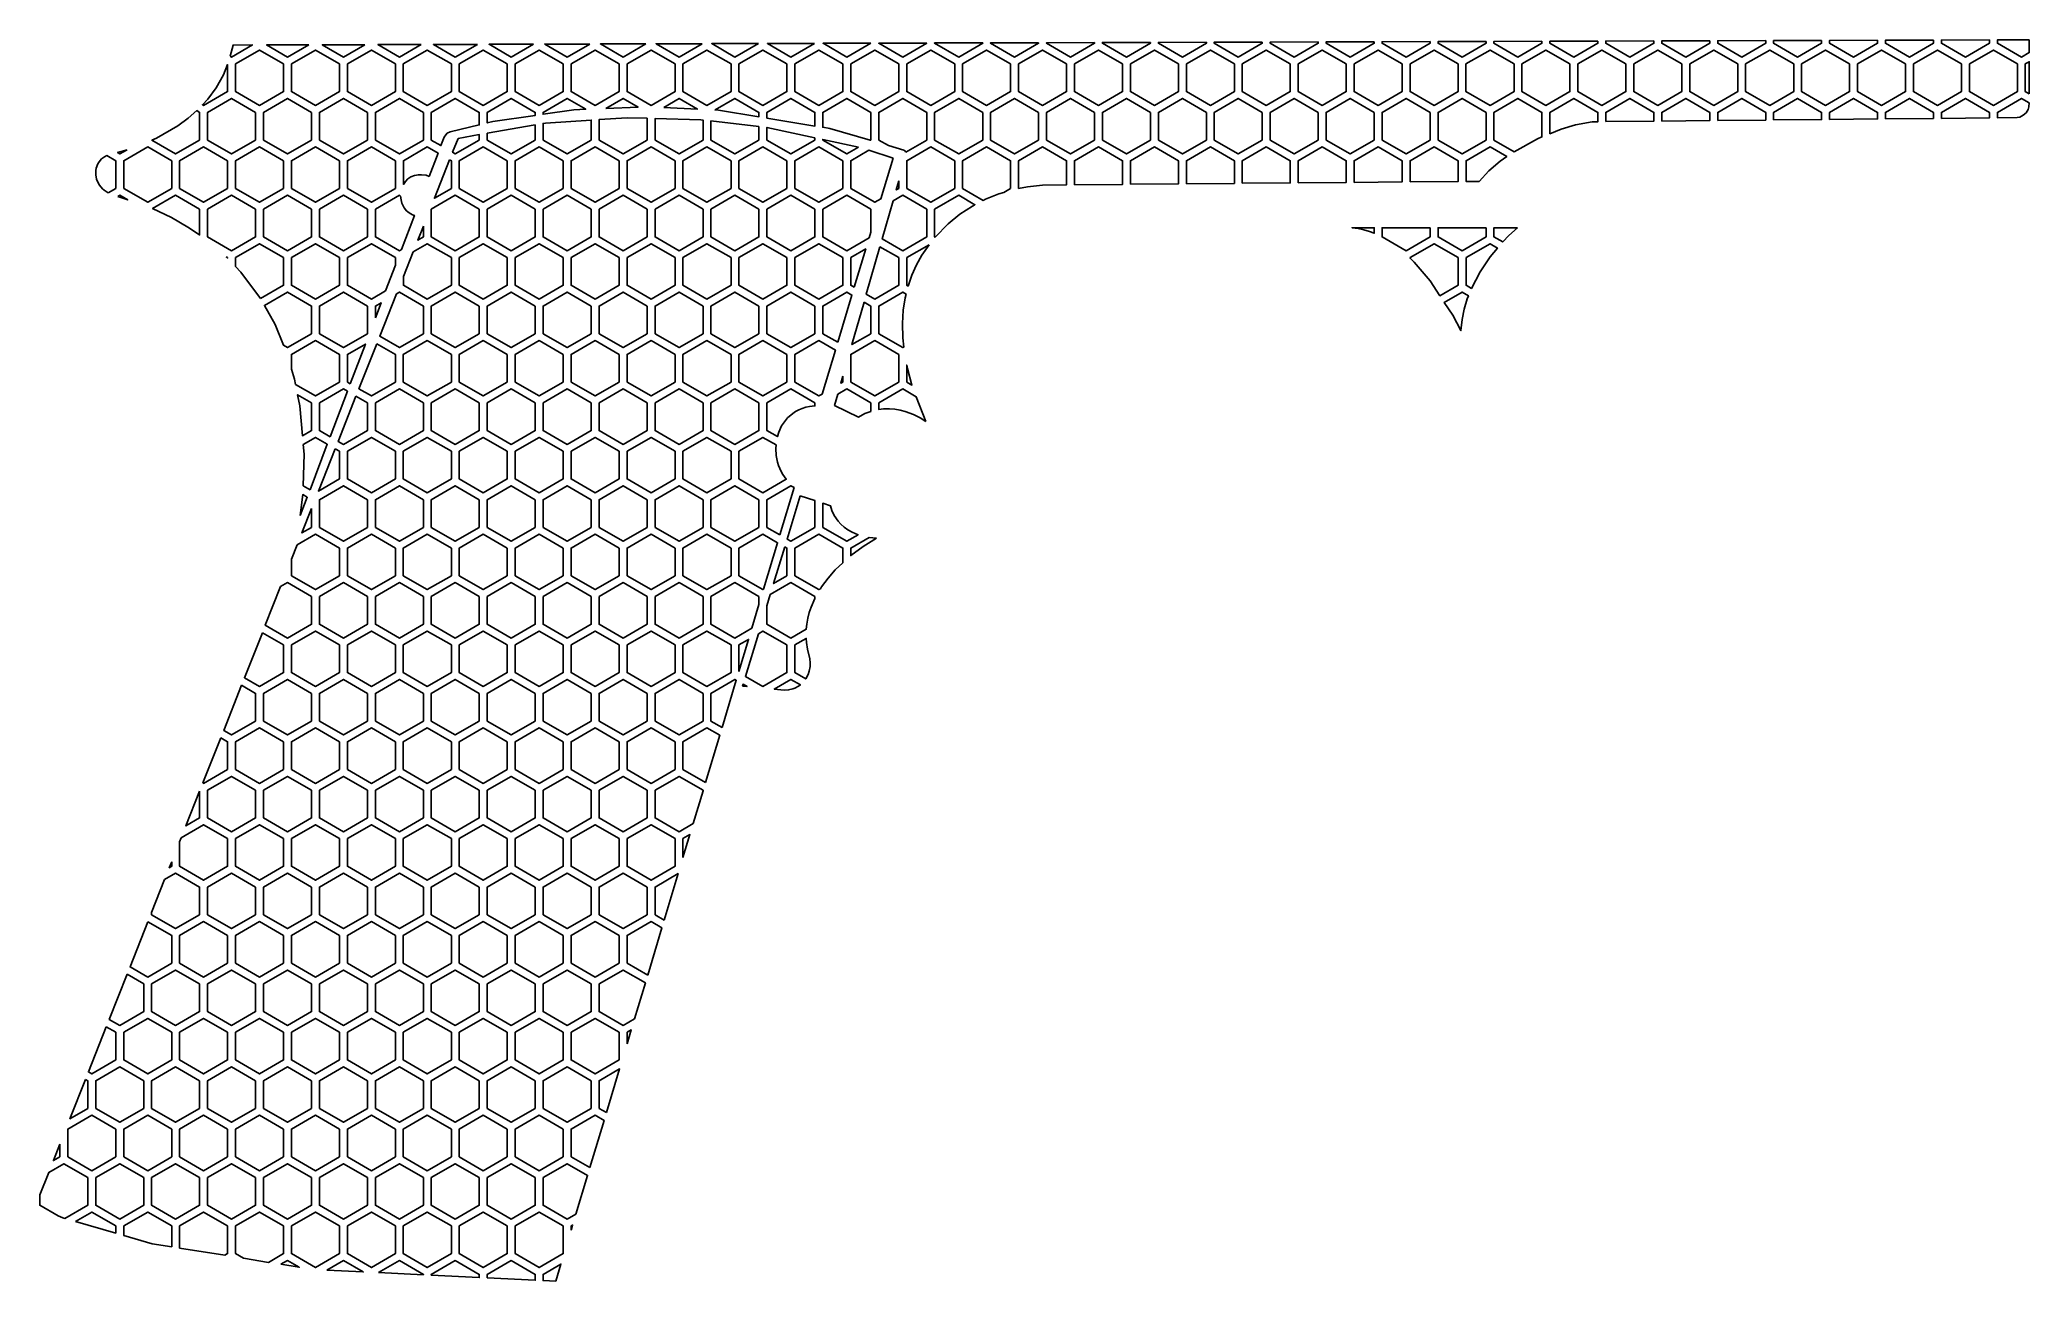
# Model space of a CAD drawing. Header units: millimetres. Extents: x 165 to 290, y -157 to -78.
import ezdxf

# ---------------------------------------------------------------- set-up
doc = ezdxf.new("R2010")
doc.units = ezdxf.units.MM

# ---------------------------------------------------------------- blocks, each defined once
blk = doc.blocks.new('HEX')
blk.add_lwpolyline([(1.516, 0.875), (0, 1.75), (-1.516, 0.875), (-1.516, -0.875), (0, -1.75), (1.516, -0.875)], close=True)

msp = doc.modelspace()

# ---------------------------------------------------------------- linework, layer by layer
for points in [[(176.91, -79.486), (177.088, -78.776), (178.311, -78.772), (176.993, -79.534), (176.91, -79.486)], [(181.86, -78.762), (180.524, -79.534), (179.201, -78.77), (181.86, -78.762)], [(185.41, -78.752), (184.055, -79.534), (182.714, -78.759), (185.41, -78.752)], [(188.959, -78.741), (187.586, -79.534), (186.227, -78.749), (188.959, -78.741)], [(192.508, -78.731), (191.117, -79.534), (189.74, -78.739), (192.508, -78.731)], [(196.057, -78.72), (194.648, -79.534), (193.253, -78.728), (196.057, -78.72)], [(199.606, -78.71), (198.179, -79.534), (196.766, -78.718), (199.606, -78.71)], [(203.156, -78.699), (201.71, -79.534), (200.279, -78.708), (203.156, -78.699)], [(206.705, -78.689), (205.241, -79.534), (203.793, -78.697), (206.705, -78.689)], [(210.254, -78.678), (208.772, -79.534), (207.306, -78.687), (210.254, -78.678)], [(213.803, -78.668), (212.303, -79.534), (210.819, -78.677), (213.803, -78.668)], [(217.35, -78.657), (215.835, -79.534), (214.332, -78.666), (217.35, -78.657)], [(220.881, -78.647), (220.881, -78.659), (219.366, -79.534), (217.85, -78.659), (220.881, -78.647)], [(224.412, -78.636), (224.412, -78.659), (222.897, -79.534), (221.381, -78.659), (221.381, -78.645), (224.412, -78.636)], [(227.943, -78.626), (227.943, -78.659), (226.428, -79.534), (224.912, -78.659), (224.912, -78.635), (227.943, -78.626)], [(231.474, -78.616), (231.474, -78.659), (229.959, -79.534), (228.443, -78.659), (228.443, -78.625), (231.474, -78.616)], [(235.006, -78.605), (235.006, -78.659), (233.49, -79.534), (231.974, -78.659), (231.974, -78.614), (235.006, -78.605)], [(238.537, -78.595), (238.537, -78.659), (237.021, -79.534), (235.506, -78.659), (235.506, -78.604), (238.537, -78.595)], [(242.068, -78.584), (242.068, -78.659), (240.552, -79.534), (239.037, -78.659), (239.037, -78.593), (242.068, -78.584)], [(245.599, -78.574), (245.599, -78.659), (244.083, -79.534), (242.568, -78.659), (242.568, -78.583), (245.599, -78.574)], [(249.13, -78.564), (249.13, -78.659), (247.614, -79.534), (246.099, -78.659), (246.099, -78.572), (249.13, -78.564)], [(252.661, -78.553), (252.661, -78.659), (251.145, -79.534), (249.63, -78.659), (249.63, -78.562), (252.661, -78.553)], [(256.192, -78.543), (256.192, -78.659), (254.677, -79.534), (253.161, -78.659), (253.161, -78.552), (256.192, -78.543)], [(259.723, -78.532), (259.723, -78.659), (258.208, -79.534), (256.692, -78.659), (256.692, -78.541), (259.723, -78.532)], [(263.254, -78.522), (263.254, -78.659), (261.739, -79.534), (260.223, -78.659), (260.223, -78.531), (263.254, -78.522)], [(266.785, -78.511), (266.785, -78.659), (265.27, -79.534), (263.754, -78.659), (263.754, -78.52), (266.785, -78.511)], [(270.316, -78.501), (270.316, -78.659), (268.801, -79.534), (267.285, -78.659), (267.285, -78.51), (270.316, -78.501)], [(273.848, -78.491), (273.848, -78.659), (272.332, -79.534), (270.816, -78.659), (270.816, -78.5), (273.848, -78.491)], [(277.379, -78.48), (277.379, -78.659), (275.863, -79.534), (274.348, -78.659), (274.348, -78.489), (277.379, -78.48)], [(280.91, -78.47), (280.91, -78.659), (279.394, -79.534), (277.879, -78.659), (277.879, -78.479), (280.91, -78.47)], [(284.441, -78.459), (284.441, -78.659), (282.925, -79.534), (281.41, -78.659), (281.41, -78.468), (284.441, -78.459)], [(287.972, -78.449), (287.972, -78.659), (286.456, -79.534), (284.941, -78.659), (284.941, -78.458), (287.972, -78.449)], [(290.484, -78.442), (290.483, -79.247), (289.987, -79.534), (288.472, -78.659), (288.472, -78.447), (290.484, -78.442)], [(175.485, -82.194), (176.021, -81.473), (176.478, -80.666), (176.743, -80.011), (176.743, -81.717), (175.227, -82.592), (175.154, -82.549), (175.485, -82.194)], [(290.481, -81.857), (290.237, -81.717), (290.237, -79.967), (290.483, -79.825), (290.481, -81.857)], [(190.785, -84.255), (190.611, -84.351), (190.451, -84.528), (190.411, -84.598), (190.21, -85.126), (189.601, -84.775), (189.601, -83.025), (191.117, -82.15), (192.632, -83.025), (192.632, -83.815), (190.785, -84.255)], [(193.477, -83.614), (193.132, -83.696), (193.132, -83.025), (194.648, -82.15), (196.164, -83.025), (196.164, -83.218), (193.477, -83.614)], [(198.595, -82.86), (196.664, -83.144), (196.664, -83.025), (198.179, -82.15), (199.355, -82.829), (198.595, -82.86)], [(200.624, -82.777), (201.71, -82.15), (202.652, -82.693), (200.624, -82.777)], [(204.272, -82.709), (205.241, -82.15), (206.4, -82.819), (204.272, -82.709)], [(207.737, -82.887), (207.515, -82.876), (208.772, -82.15), (210.288, -83.025), (210.288, -83.307), (207.737, -82.887)], [(210.788, -83.389), (210.788, -83.025), (212.303, -82.15), (213.819, -83.025), (213.819, -83.888), (210.788, -83.389)], [(214.77, -84.045), (214.319, -83.97), (214.319, -83.025), (215.835, -82.15), (217.35, -83.025), (217.35, -84.775), (217.319, -84.793), (214.77, -84.045)], [(219.56, -85.536), (219.498, -85.456), (219.433, -85.413), (218.462, -85.128), (217.85, -84.775), (217.85, -83.025), (219.366, -82.15), (220.881, -83.025), (220.881, -84.775), (219.56, -85.536)], [(259.441, -84.695), (257.964, -85.509), (256.692, -84.775), (256.692, -83.025), (258.208, -82.15), (259.723, -83.025), (259.723, -84.579), (259.441, -84.695)], [(262.895, -83.62), (261.844, -83.808), (260.939, -84.082), (260.223, -84.375), (260.223, -83.025), (261.739, -82.15), (263.254, -83.025), (263.254, -83.617), (262.895, -83.62)], [(263.754, -83.612), (263.754, -83.025), (265.27, -82.15), (266.785, -83.025), (266.785, -83.582), (263.754, -83.612)], [(267.285, -83.577), (267.285, -83.025), (268.801, -82.15), (270.316, -83.025), (270.316, -83.547), (267.285, -83.577)], [(270.816, -83.543), (270.816, -83.025), (272.332, -82.15), (273.848, -83.025), (273.848, -83.513), (270.816, -83.543)], [(274.348, -83.508), (274.348, -83.025), (275.863, -82.15), (277.379, -83.025), (277.379, -83.478), (274.348, -83.508)], [(277.879, -83.473), (277.879, -83.025), (279.394, -82.15), (280.91, -83.025), (280.91, -83.443), (277.879, -83.473)], [(281.41, -83.438), (281.41, -83.025), (282.925, -82.15), (284.441, -83.025), (284.441, -83.409), (281.41, -83.438)], [(284.941, -83.404), (284.941, -83.025), (286.456, -82.15), (287.972, -83.025), (287.972, -83.374), (284.941, -83.404)], [(290.467, -82.676), (290.418, -82.837), (290.291, -83.047), (290.11, -83.213), (289.887, -83.322), (289.721, -83.357), (288.472, -83.369), (288.472, -83.025), (289.987, -82.15), (290.48, -82.434), (290.467, -82.676)], [(172.262, -84.651), (173.589, -83.88), (174.251, -83.393), (174.792, -82.918), (174.977, -83.025), (174.977, -84.775), (173.461, -85.65), (171.96, -84.783), (172.262, -84.651)], [(196.164, -83.816), (196.164, -84.775), (194.648, -85.65), (193.132, -84.775), (193.132, -84.347), (196.164, -83.816)], [(196.815, -83.701), (199.695, -83.512), (199.695, -84.775), (198.179, -85.65), (196.664, -84.775), (196.664, -83.728), (196.815, -83.701)], [(201.964, -83.363), (203.226, -83.4), (203.226, -84.775), (201.71, -85.65), (200.195, -84.775), (200.195, -83.479), (201.964, -83.363)], [(206.628, -83.5), (206.757, -83.514), (206.757, -84.775), (205.241, -85.65), (203.726, -84.775), (203.726, -83.415), (206.628, -83.5)], [(210.288, -83.912), (210.288, -84.775), (208.772, -85.65), (207.257, -84.775), (207.257, -83.571), (210.288, -83.912)], [(213.819, -84.627), (213.819, -84.775), (212.303, -85.65), (210.788, -84.775), (210.788, -83.978), (213.819, -84.627)], [(170.393, -85.383), (169.93, -85.65), (169.791, -85.569), (170.393, -85.383)], [(189.468, -87.068), (189.268, -87.001), (188.989, -86.963), (188.792, -86.968), (188.535, -87.016), (188.312, -87.107), (188.121, -87.234), (187.964, -87.392), (187.836, -87.582), (187.836, -86.083), (189.351, -85.208), (190.029, -85.599), (189.468, -87.068)], [(191.292, -84.67), (192.632, -84.435), (192.632, -84.775), (191.117, -85.65), (190.944, -85.55), (191.292, -84.67)], [(216.582, -85.218), (215.835, -85.65), (214.319, -84.775), (214.319, -84.734), (216.582, -85.218)], [(225.442, -88.172), (224.584, -88.515), (224.449, -88.585), (223.147, -87.833), (223.147, -86.083), (224.662, -85.208), (226.178, -86.083), (226.178, -87.833), (225.745, -88.083), (225.442, -88.172)], [(228.195, -87.616), (227.25, -87.726), (226.678, -87.833), (226.678, -86.083), (228.193, -85.208), (229.709, -86.083), (229.709, -87.603), (228.195, -87.616)], [(230.209, -87.599), (230.209, -86.083), (231.724, -85.208), (233.24, -86.083), (233.24, -87.573), (230.209, -87.599)], [(233.74, -87.569), (233.74, -86.083), (235.256, -85.208), (236.771, -86.083), (236.771, -87.543), (233.74, -87.569)], [(237.271, -87.539), (237.271, -86.083), (238.787, -85.208), (240.302, -86.083), (240.302, -87.513), (237.271, -87.539)], [(240.802, -87.509), (240.802, -86.083), (242.318, -85.208), (243.833, -86.083), (243.833, -87.483), (240.802, -87.509)], [(244.333, -87.479), (244.333, -86.083), (245.849, -85.208), (247.364, -86.083), (247.364, -87.454), (244.333, -87.479)], [(247.864, -87.449), (247.864, -86.083), (249.38, -85.208), (250.895, -86.083), (250.895, -87.424), (247.864, -87.449)], [(251.395, -87.419), (251.395, -86.083), (252.911, -85.208), (254.427, -86.083), (254.427, -87.394), (251.395, -87.419)], [(257.083, -86.111), (256.375, -86.714), (255.751, -87.383), (254.927, -87.39), (254.927, -86.083), (256.442, -85.208), (257.499, -85.818), (257.083, -86.111)], [(169.197, -88.11), (168.952, -87.95), (168.843, -87.855), (168.659, -87.635), (168.522, -87.387), (168.473, -87.254), (168.418, -86.976), (168.424, -86.689), (168.451, -86.545), (168.555, -86.267), (168.63, -86.141), (168.775, -85.97), (168.963, -85.827), (169.11, -85.754), (169.68, -86.083), (169.68, -87.833), (169.197, -88.11)], [(190.758, -86.02), (190.867, -86.083), (190.867, -87.833), (189.796, -88.451), (190.758, -86.02)], [(218.753, -85.915), (217.981, -88.488), (217.6, -88.708), (216.085, -87.833), (216.085, -86.083), (217.225, -85.424), (218.753, -85.915)], [(219.116, -87.352), (219.116, -87.833), (218.951, -87.928), (219.116, -87.352)], [(169.807, -88.337), (169.93, -88.266), (170.434, -88.556), (169.807, -88.337)], [(174.24, -90.267), (173.192, -89.667), (172.005, -89.106), (173.461, -88.266), (174.977, -89.141), (174.977, -90.767), (174.24, -90.267)], [(187.665, -88.312), (187.69, -88.55), (187.747, -88.766), (187.896, -89.064), (188.036, -89.236), (188.209, -89.38), (188.416, -89.491), (188.532, -89.532), (187.71, -91.694), (187.586, -91.766), (186.07, -90.891), (186.07, -89.141), (187.586, -88.266), (187.665, -88.312)], [(217.241, -90.954), (215.835, -91.766), (214.319, -90.891), (214.319, -89.141), (215.835, -88.266), (217.35, -89.141), (217.35, -90.589), (217.241, -90.954)], [(218.753, -88.619), (219.366, -88.266), (220.881, -89.141), (220.881, -90.891), (219.366, -91.766), (218.067, -91.016), (218.753, -88.619)], [(223.761, -88.943), (222.974, -89.46), (222.227, -90.07), (221.413, -90.909), (221.381, -90.891), (221.381, -89.141), (222.897, -88.266), (223.923, -88.859), (223.761, -88.943)], [(189.101, -90.206), (189.101, -90.891), (188.75, -91.094), (189.101, -90.206)], [(248.826, -90.541), (248.47, -90.436), (248.108, -90.361), (247.738, -90.318), (249.13, -90.318), (249.13, -90.658), (248.826, -90.541)], [(252.661, -90.318), (252.661, -90.891), (251.145, -91.766), (249.63, -90.891), (249.63, -90.318), (252.661, -90.318)], [(256.192, -90.318), (256.192, -90.891), (254.677, -91.766), (253.161, -90.891), (253.161, -90.318), (256.192, -90.318)], [(258.171, -90.318), (257.64, -90.802), (257.249, -91.213), (256.692, -90.891), (256.692, -90.318), (258.171, -90.318)], [(178.82, -94.788), (177.58, -93.115), (177.243, -92.753), (177.243, -92.199), (178.758, -91.324), (180.274, -92.199), (180.274, -93.949), (178.82, -94.788)], [(186.717, -94.306), (185.82, -94.824), (184.305, -93.949), (184.305, -92.199), (185.82, -91.324), (187.336, -92.199), (187.336, -92.678), (186.717, -94.306)], [(188.454, -91.842), (189.351, -91.324), (190.867, -92.199), (190.867, -93.949), (189.351, -94.824), (187.836, -93.949), (187.836, -93.403), (188.454, -91.842)], [(216.304, -94.075), (216.085, -93.949), (216.085, -92.199), (217.031, -91.652), (216.304, -94.075)], [(217.926, -91.512), (219.116, -92.199), (219.116, -93.949), (217.6, -94.824), (217.066, -94.516), (217.926, -91.512)], [(221.026, -91.384), (220.567, -92.051), (220.231, -92.653), (219.94, -93.299), (219.698, -93.996), (219.616, -93.949), (219.616, -92.199), (221.026, -91.384)], [(252.661, -93.666), (251.657, -92.492), (251.395, -92.238), (251.395, -92.199), (252.911, -91.324), (254.427, -92.199), (254.427, -93.949), (253.283, -94.609), (252.661, -93.666)], [(256.457, -92.151), (255.814, -93.1), (255.27, -94.147), (254.927, -93.949), (254.927, -92.199), (256.442, -91.324), (256.913, -91.596), (256.457, -92.151)], [(176.645, -92.142), (176.743, -92.199), (176.743, -92.233), (176.645, -92.142)], [(179.739, -96.432), (179.064, -95.224), (180.524, -94.382), (182.039, -95.257), (182.039, -97.007), (180.524, -97.882), (180.277, -97.739), (179.739, -96.432)], [(186.07, -96.007), (186.07, -95.257), (186.436, -95.046), (186.07, -96.007)], [(187.408, -94.485), (187.586, -94.382), (189.101, -95.257), (189.101, -97.007), (187.586, -97.882), (186.347, -97.166), (187.408, -94.485)], [(215.261, -97.55), (214.319, -97.007), (214.319, -95.257), (215.835, -94.382), (216.156, -94.567), (215.261, -97.55)], [(216.925, -95.011), (217.35, -95.257), (217.35, -97.007), (216.157, -97.696), (216.925, -95.011)], [(219.515, -94.734), (219.393, -95.525), (219.34, -96.366), (219.363, -97.259), (219.427, -97.846), (219.366, -97.882), (217.85, -97.007), (217.85, -95.257), (219.366, -94.382), (219.573, -94.501), (219.515, -94.734)], [(255.002, -94.812), (254.81, -95.45), (254.674, -96.117), (254.604, -96.812), (254.09, -95.835), (253.558, -95.028), (254.677, -94.382), (255.079, -94.614), (255.002, -94.812)], [(180.96, -99.887), (180.774, -99.256), (180.774, -98.315), (182.289, -97.44), (183.805, -98.315), (183.805, -100.065), (182.289, -100.94), (181.024, -100.209), (180.96, -99.887)], [(184.488, -100.171), (184.305, -100.065), (184.305, -98.315), (185.443, -97.658), (184.488, -100.171)], [(186.161, -97.636), (187.336, -98.315), (187.336, -100.065), (185.82, -100.94), (185.033, -100.485), (186.161, -97.636)], [(214.28, -100.818), (214.069, -100.94), (212.553, -100.065), (212.553, -98.315), (214.069, -97.44), (215.113, -98.043), (214.28, -100.818)], [(219.658, -99.207), (219.94, -100.252), (219.616, -100.065), (219.616, -98.984), (219.658, -99.207)], [(215.585, -99.696), (215.585, -100.065), (215.458, -100.138), (215.585, -99.696)], [(181.295, -101.563), (181.155, -100.862), (182.039, -101.373), (182.039, -103.123), (181.463, -103.456), (181.295, -101.563)], [(183.217, -103.514), (182.539, -103.123), (182.539, -101.373), (184.055, -100.498), (184.308, -100.644), (183.217, -103.514)], [(184.847, -100.955), (185.57, -101.373), (185.57, -103.123), (184.055, -103.998), (183.719, -103.804), (184.847, -100.955)], [(213.239, -101.654), (213.013, -101.725), (212.801, -101.814), (212.603, -101.92), (212.42, -102.041), (212.097, -102.324), (211.957, -102.484), (211.721, -102.835), (211.542, -103.22), (211.455, -103.508), (210.788, -103.123), (210.788, -101.373), (212.303, -100.498), (213.819, -101.373), (213.819, -101.566), (213.48, -101.602), (213.239, -101.654)], [(216.976, -102.055), (216.569, -102.272), (215.058, -101.534), (215.26, -100.829), (215.835, -100.498), (217.35, -101.373), (217.35, -101.911), (216.976, -102.055)], [(220.82, -102.553), (220.462, -102.322), (220.05, -102.112), (219.512, -101.912), (219.203, -101.832), (218.872, -101.774), (218.521, -101.746), (218.152, -101.753), (217.85, -101.792), (217.85, -101.373), (219.366, -100.498), (220.222, -100.993), (220.82, -102.553)], [(181.946, -106.858), (181.515, -106.609), (181.565, -104.606), (181.512, -104.005), (182.289, -103.556), (183.037, -103.988), (181.946, -106.858)], [(211.347, -104.266), (211.37, -104.695), (211.451, -105.116), (211.513, -105.32), (211.68, -105.71), (211.785, -105.894), (212.015, -106.203), (210.538, -107.056), (209.022, -106.181), (209.022, -104.431), (210.538, -103.556), (211.366, -104.034), (211.347, -104.266)], [(183.533, -104.274), (183.805, -104.431), (183.805, -106.181), (182.475, -106.949), (183.533, -104.274)], [(211.61, -109.713), (210.788, -109.239), (210.788, -107.489), (212.303, -106.614), (212.505, -106.73), (211.61, -109.713)], [(181.33, -108.479), (181.482, -107.167), (181.766, -107.331), (181.33, -108.479)], [(212.888, -107.24), (213.819, -107.55), (213.819, -109.239), (212.303, -110.114), (212.061, -109.974), (212.888, -107.24)], [(215.046, -108.489), (215.295, -108.85), (215.463, -109.035), (215.663, -109.216), (215.899, -109.388), (216.173, -109.545), (216.549, -109.701), (215.835, -110.114), (214.319, -109.239), (214.319, -107.717), (214.8, -107.877), (214.895, -108.178), (215.046, -108.489)], [(182.039, -108.049), (182.039, -109.239), (181.429, -109.591), (182.039, -108.049)], [(181.133, -110.34), (182.289, -109.672), (183.805, -110.547), (183.805, -112.297), (182.289, -113.172), (180.774, -112.297), (180.774, -111.247), (181.133, -110.34)], [(210.579, -113.148), (210.538, -113.172), (209.022, -112.297), (209.022, -110.547), (210.538, -109.672), (211.462, -110.205), (210.579, -113.148)], [(211.913, -110.466), (212.053, -110.547), (212.053, -112.297), (211.212, -112.783), (211.913, -110.466)], [(215.097, -111.929), (214.649, -112.439), (214.234, -113.001), (214.166, -113.116), (214.069, -113.172), (212.553, -112.297), (212.553, -110.547), (214.069, -109.672), (215.585, -110.547), (215.585, -111.475), (215.097, -111.929)], [(217.702, -109.918), (216.858, -110.44), (216.085, -111.022), (216.085, -110.547), (217.25, -109.874), (217.702, -109.918)], [(180.087, -112.982), (180.524, -112.73), (182.039, -113.605), (182.039, -115.355), (180.524, -116.23), (179.122, -115.421), (180.087, -112.982)], [(209.838, -115.614), (208.772, -116.23), (207.257, -115.355), (207.257, -113.605), (208.772, -112.73), (210.288, -113.605), (210.288, -114.117), (209.838, -115.614)], [(213.577, -114.271), (213.461, -114.618), (213.37, -114.976), (213.305, -115.345), (213.274, -115.669), (212.303, -116.23), (210.788, -115.355), (210.788, -114.185), (211, -113.482), (212.303, -112.73), (213.819, -113.605), (213.819, -113.728), (213.577, -114.271)], [(178.936, -115.891), (180.274, -116.663), (180.274, -118.413), (178.758, -119.288), (177.808, -118.74), (178.936, -115.891)], [(209.022, -118.333), (209.022, -116.663), (209.629, -116.313), (209.022, -118.333)], [(210.254, -115.952), (210.538, -115.788), (212.053, -116.663), (212.053, -118.413), (210.538, -119.288), (209.437, -118.652), (210.254, -115.952)], [(213.292, -116.518), (213.355, -116.929), (213.499, -117.551), (213.52, -117.783), (213.511, -118.017), (213.458, -118.316), (213.39, -118.535), (213.247, -118.813), (212.553, -118.413), (212.553, -116.663), (213.273, -116.248), (213.292, -116.518)], [(177.622, -119.209), (178.508, -119.721), (178.508, -121.471), (176.993, -122.346), (176.495, -122.058), (177.622, -119.209)], [(207.959, -121.876), (207.257, -121.471), (207.257, -119.721), (208.772, -118.846), (208.854, -118.893), (207.959, -121.876)], [(209.253, -119.26), (209.288, -119.144), (209.537, -119.288), (209.253, -119.26)], [(212.793, -119.269), (212.553, -119.396), (212.425, -119.444), (212.155, -119.505), (211.873, -119.516), (211.249, -119.455), (212.303, -118.846), (212.902, -119.191), (212.793, -119.269)], [(176.309, -122.528), (176.743, -122.779), (176.743, -124.529), (175.227, -125.404), (175.181, -125.377), (176.309, -122.528)], [(206.916, -125.351), (205.491, -124.529), (205.491, -122.779), (207.007, -121.904), (207.811, -122.368), (206.916, -125.351)], [(206.137, -127.945), (205.241, -128.462), (203.726, -127.587), (203.726, -125.837), (205.241, -124.962), (206.757, -125.837), (206.757, -125.88), (206.137, -127.945)], [(174.977, -125.893), (174.977, -127.587), (174.108, -128.089), (174.977, -125.893)], [(173.812, -128.837), (175.227, -128.02), (176.743, -128.895), (176.743, -130.645), (175.227, -131.52), (173.711, -130.645), (173.711, -129.091), (173.812, -128.837)], [(205.491, -130.096), (205.491, -128.895), (205.927, -128.643), (205.491, -130.096)], [(173.211, -130.354), (173.211, -130.645), (173.062, -130.731), (173.211, -130.354)], [(172.766, -131.48), (173.461, -131.078), (174.977, -131.953), (174.977, -133.703), (173.461, -134.578), (171.946, -133.703), (171.946, -133.552), (172.766, -131.48)], [(204.308, -134.039), (203.726, -133.703), (203.726, -131.953), (205.187, -131.109), (204.308, -134.039)], [(171.711, -134.145), (173.211, -135.011), (173.211, -136.761), (171.696, -137.636), (170.584, -136.994), (171.711, -134.145)], [(203.265, -137.514), (201.96, -136.761), (201.96, -135.011), (203.476, -134.136), (204.16, -134.531), (203.265, -137.514)], [(170.398, -137.464), (171.446, -138.069), (171.446, -139.819), (169.93, -140.694), (169.27, -140.313), (170.398, -137.464)], [(202.436, -140.275), (201.71, -140.694), (200.195, -139.819), (200.195, -138.069), (201.71, -137.194), (203.117, -138.006), (202.436, -140.275)], [(169.084, -140.783), (169.68, -141.127), (169.68, -142.877), (168.165, -143.752), (167.956, -143.632), (169.084, -140.783)], [(201.96, -141.86), (201.96, -141.127), (202.226, -140.973), (201.96, -141.86)], [(167.77, -144.102), (167.915, -144.185), (167.915, -145.935), (166.787, -146.586), (167.77, -144.102)], [(200.657, -146.202), (200.195, -145.935), (200.195, -144.185), (201.486, -143.439), (200.657, -146.202)], [(199.614, -149.677), (198.429, -148.993), (198.429, -147.243), (199.945, -146.368), (200.509, -146.694), (199.614, -149.677)], [(166.149, -148.198), (166.149, -148.993), (165.741, -149.229), (166.149, -148.198)], [(166.342, -152.847), (166.036, -152.716), (164.884, -152.051), (164.884, -151.395), (165.445, -149.977), (166.399, -149.426), (167.915, -150.301), (167.915, -152.051), (166.472, -152.884), (166.342, -152.847)], [(198.735, -152.605), (198.179, -152.926), (196.664, -152.051), (196.664, -150.301), (198.179, -149.426), (199.466, -150.169), (198.735, -152.605)], [(167.138, -153.077), (168.165, -152.484), (169.68, -153.359), (169.68, -153.813), (167.138, -153.077)], [(171.979, -154.478), (170.18, -153.957), (170.18, -153.359), (171.696, -152.484), (173.211, -153.359), (173.211, -154.675), (171.979, -154.478)], [(173.711, -154.756), (173.711, -153.359), (175.227, -152.484), (176.743, -153.359), (176.743, -155.109), (176.562, -155.213), (173.711, -154.756)], [(177.754, -155.404), (177.243, -155.109), (177.243, -153.359), (178.758, -152.484), (180.274, -153.359), (180.274, -155.109), (179.325, -155.657), (177.754, -155.404)], [(198.429, -153.624), (198.429, -153.359), (198.525, -153.304), (198.429, -153.624)], [(180.108, -155.782), (180.524, -155.542), (181.26, -155.967), (180.108, -155.782)], [(183.001, -156.15), (184.055, -155.542), (185.301, -156.262), (183.001, -156.15)], [(186.259, -156.308), (187.586, -155.542), (189.101, -156.417), (189.101, -156.445), (186.259, -156.308)], [(189.601, -156.47), (189.601, -156.417), (191.117, -155.542), (192.632, -156.417), (192.632, -156.616), (189.601, -156.47)], [(193.132, -156.641), (193.132, -156.417), (194.648, -155.542), (196.164, -156.417), (196.164, -156.787), (193.132, -156.641)], [(197.461, -156.85), (196.664, -156.812), (196.664, -156.417), (197.785, -155.77), (197.461, -156.85)]]:
    msp.add_lwpolyline(points, close=True)

# ---------------------------------------------------------------- block references
for p in [(178.758, -80.842), (182.289, -80.842), (185.82, -80.842), (189.351, -80.842), (192.882, -80.842), (196.414, -80.842), (199.945, -80.842), (203.476, -80.842), (207.007, -80.842), (210.538, -80.842), (214.069, -80.842), (217.6, -80.842), (221.131, -80.842), (224.662, -80.842), (228.193, -80.842), (231.724, -80.842), (235.256, -80.842), (238.787, -80.842), (242.318, -80.842), (245.849, -80.842), (249.38, -80.842), (252.911, -80.842), (256.442, -80.842), (259.973, -80.842), (263.504, -80.842), (267.035, -80.842), (270.566, -80.842), (274.098, -80.842), (277.629, -80.842), (281.16, -80.842), (284.691, -80.842), (288.222, -80.842), (176.993, -83.9), (180.524, -83.9), (184.055, -83.9), (187.586, -83.9), (222.897, -83.9), (226.428, -83.9), (229.959, -83.9), (233.49, -83.9), (237.021, -83.9), (240.552, -83.9), (244.083, -83.9), (247.614, -83.9), (251.145, -83.9), (254.677, -83.9), (171.696, -86.958), (175.227, -86.958), (178.758, -86.958), (182.289, -86.958), (185.82, -86.958), (192.882, -86.958), (196.414, -86.958), (199.945, -86.958), (203.476, -86.958), (207.007, -86.958), (210.538, -86.958), (214.069, -86.958), (221.131, -86.958), (176.993, -90.016), (180.524, -90.016), (184.055, -90.016), (191.117, -90.016), (194.648, -90.016), (198.179, -90.016), (201.71, -90.016), (205.241, -90.016), (208.772, -90.016), (212.303, -90.016), (182.289, -93.074), (192.882, -93.074), (196.414, -93.074), (199.945, -93.074), (203.476, -93.074), (207.007, -93.074), (210.538, -93.074), (214.069, -93.074), (184.055, -96.132), (191.117, -96.132), (194.648, -96.132), (198.179, -96.132), (201.71, -96.132), (205.241, -96.132), (208.772, -96.132), (212.303, -96.132), (189.351, -99.19), (192.882, -99.19), (196.414, -99.19), (199.945, -99.19), (203.476, -99.19), (207.007, -99.19), (210.538, -99.19), (217.6, -99.19), (187.586, -102.248), (191.117, -102.248), (194.648, -102.248), (198.179, -102.248), (201.71, -102.248), (205.241, -102.248), (208.772, -102.248), (185.82, -105.306), (189.351, -105.306), (192.882, -105.306), (196.414, -105.306), (199.945, -105.306), (203.476, -105.306), (207.007, -105.306), (184.055, -108.364), (187.586, -108.364), (191.117, -108.364), (194.648, -108.364), (198.179, -108.364), (201.71, -108.364), (205.241, -108.364), (208.772, -108.364), (185.82, -111.422), (189.351, -111.422), (192.882, -111.422), (196.414, -111.422), (199.945, -111.422), (203.476, -111.422), (207.007, -111.422), (184.055, -114.48), (187.586, -114.48), (191.117, -114.48), (194.648, -114.48), (198.179, -114.48), (201.71, -114.48), (205.241, -114.48), (182.289, -117.538), (185.82, -117.538), (189.351, -117.538), (192.882, -117.538), (196.414, -117.538), (199.945, -117.538), (203.476, -117.538), (207.007, -117.538), (180.524, -120.596), (184.055, -120.596), (187.586, -120.596), (191.117, -120.596), (194.648, -120.596), (198.179, -120.596), (201.71, -120.596), (205.241, -120.596), (178.758, -123.654), (182.289, -123.654), (185.82, -123.654), (189.351, -123.654), (192.882, -123.654), (196.414, -123.654), (199.945, -123.654), (203.476, -123.654), (176.993, -126.712), (180.524, -126.712), (184.055, -126.712), (187.586, -126.712), (191.117, -126.712), (194.648, -126.712), (198.179, -126.712), (201.71, -126.712), (178.758, -129.77), (182.289, -129.77), (185.82, -129.77), (189.351, -129.77), (192.882, -129.77), (196.414, -129.77), (199.945, -129.77), (203.476, -129.77), (176.993, -132.828), (180.524, -132.828), (184.055, -132.828), (187.586, -132.828), (191.117, -132.828), (194.648, -132.828), (198.179, -132.828), (201.71, -132.828), (175.227, -135.886), (178.758, -135.886), (182.289, -135.886), (185.82, -135.886), (189.351, -135.886), (192.882, -135.886), (196.414, -135.886), (199.945, -135.886), (173.461, -138.944), (176.993, -138.944), (180.524, -138.944), (184.055, -138.944), (187.586, -138.944), (191.117, -138.944), (194.648, -138.944), (198.179, -138.944), (171.696, -142.002), (175.227, -142.002), (178.758, -142.002), (182.289, -142.002), (185.82, -142.002), (189.351, -142.002), (192.882, -142.002), (196.414, -142.002), (199.945, -142.002), (169.93, -145.06), (173.461, -145.06), (176.993, -145.06), (180.524, -145.06), (184.055, -145.06), (187.586, -145.06), (191.117, -145.06), (194.648, -145.06), (198.179, -145.06), (168.165, -148.118), (171.696, -148.118), (175.227, -148.118), (178.758, -148.118), (182.289, -148.118), (185.82, -148.118), (189.351, -148.118), (192.882, -148.118), (196.414, -148.118), (169.93, -151.176), (173.461, -151.176), (176.993, -151.176), (180.524, -151.176), (184.055, -151.176), (187.586, -151.176), (191.117, -151.176), (194.648, -151.176), (182.289, -154.234), (185.82, -154.234), (189.351, -154.234), (192.882, -154.234), (196.414, -154.234)]:
    msp.add_blockref('HEX', p)

doc.saveas('drawing.dxf')
